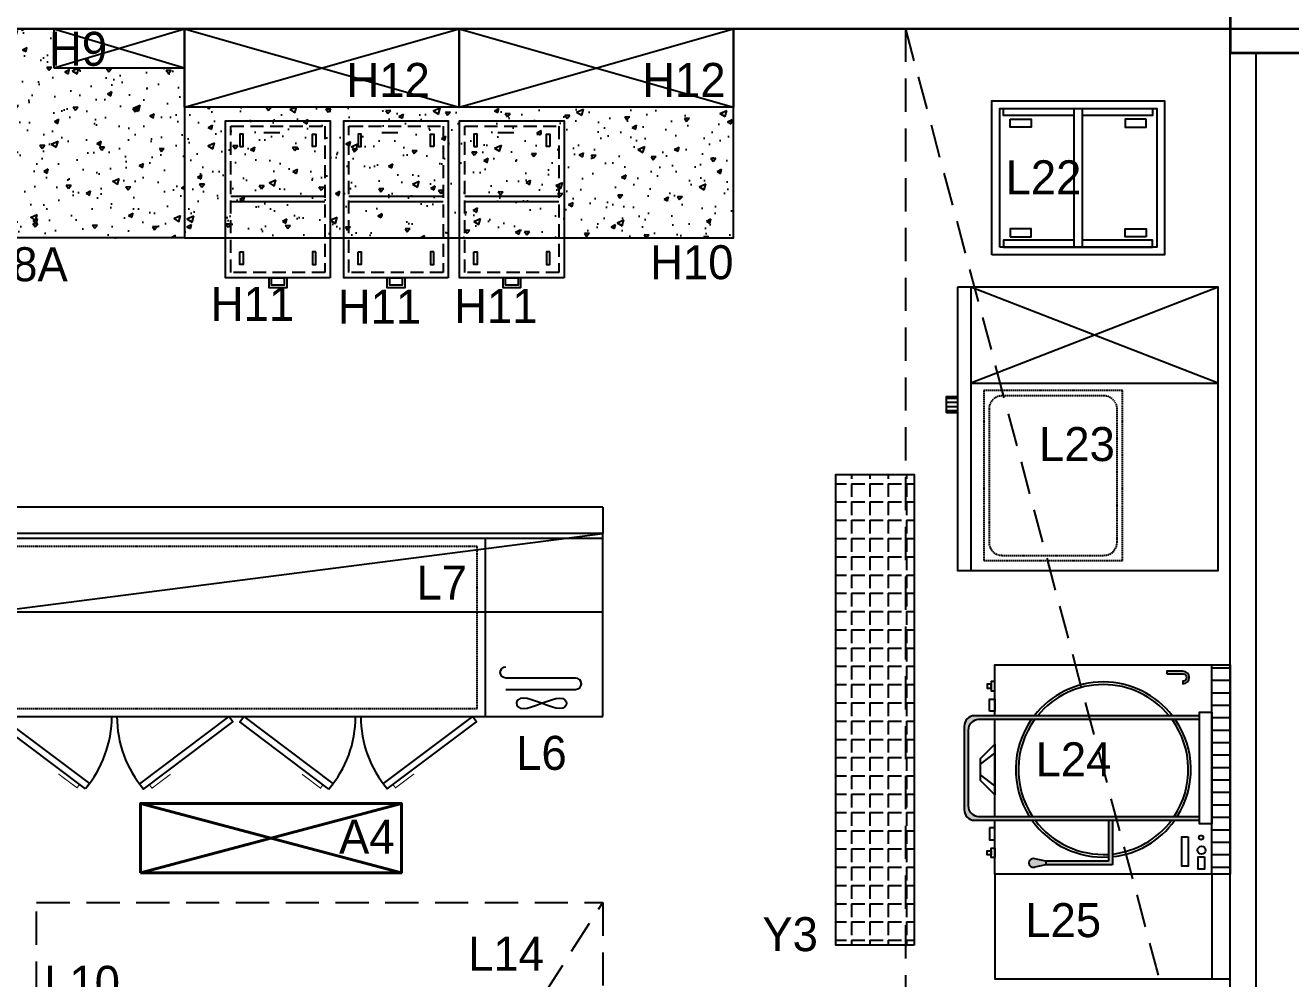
# Model space of a CAD drawing. Header units: millimetres. Extents: x -2729 to 15248, y -12439 to 5292.
# Drawn here: x 6351.9 to 6835.9, y -10628 to -10263.3 of the extents above; entities that cross this region are included whole.
import ezdxf

# ---------------------------------------------------------------- set-up
doc = ezdxf.new("R2010")
doc.units = ezdxf.units.MM
doc.linetypes.add('DASHED', pattern=[0.75, 0.5, -0.25])
doc.linetypes.add('HIDDENX2', pattern=[19.05, 12.7, -6.35])
doc.layers.add('002 Çizgi', color=7, linetype='Continuous')
doc.layers.add('S2000-002 Çizgi', color=7, linetype='Continuous')
for name, color, linetype, lineweight in [('DUVAR', 7, 'Continuous', 30), ('kolon_Ном_пера__60', 7, 'Continuous', 35), ('mevcut kolonlar_Ном_пера__60', 7, 'Continuous', 35)]:
    doc.layers.add(name, color=color, linetype=linetype, lineweight=lineweight)
doc.styles.add('TAKSİM', font='GOTHIC.TTF', dxfattribs={"height": 20})

# ---------------------------------------------------------------- blocks, each defined once
blk = doc.blocks.new('A$C07527DD4')
at = {"layer": 'S2000-002 Çizgi'}
h = blk.add_hatch(dxfattribs=at)
h.set_pattern_fill('LINE', color=256, scale=0.5, angle=90, style=0)
h.set_pattern_definition([(90, (-1217.7484, -3768.8105), (-1.5875, 1e-16), [])])
h.paths.add_polyline_path([(48.01, 4.26), (41.87, 4.26), (41.87, 0), (48.01, 0)])
for p, q in [((0, 103.86), (36.68, 9.26)), ((36.68, 103.86), (0, 9.26)), ((36.68, 9.26), (36.68, 103.86)), ((0, 9.26), (108.4, 9.26))]:
    blk.add_line(p, q, dxfattribs=at)
for points in [[(0, 4.26), (108.4, 4.26), (108.4, 103.86), (0, 103.86)], [(48.01, 0), (41.87, 0), (41.87, 4.26), (48.01, 4.26)]]:
    blk.add_lwpolyline(points, close=True, dxfattribs=at)
at = {"layer": 'S2000-002 Çizgi', "linetype": 'DASHED'}
blk.add_lwpolyline([(39.56, 67.26), (39.56, 14.26), (104.56, 14.26), (104.56, 67.26)], close=True, dxfattribs=at)
blk.add_lwpolyline([(41.56, 60.26), (41.56, 21.26, 0.414214), (46.56, 16.26), (97.56, 16.26, 0.414214), (102.56, 21.26), (102.56, 60.26, 0.414214), (97.56, 65.26), (46.56, 65.26, 0.414214)], format="xyb", close=True, dxfattribs=at)
blk = doc.blocks.new('A$C7A461B3E')
at = {"layer": 'S2000-002 Çizgi'}
for points in [[(0, 0), (59, 0), (59, 66), (0, 66)], [(3, 3), (56, 3), (56, 63), (3, 63)], [(7, 59), (7, 51), (10.05, 51), (10.05, 59)], [(52, 59), (52, 51), (48.95, 51), (48.95, 59)], [(3, 31.5), (56, 31.5), (56, 34.5), (3, 34.5)], [(7, 7), (7, 15), (10.05, 15), (10.05, 7)], [(52, 7), (52, 15), (48.95, 15), (48.95, 7)]]:
    blk.add_lwpolyline(points, close=True, dxfattribs=at)
for points in [[(5.63, 31.5), (5.63, 4.42), (3, 4.42), (3, 61.36), (5.63, 61.36), (5.63, 34.5)], [(53.37, 31.5), (53.37, 4.42), (56, 4.42), (56, 61.36), (53.37, 61.36), (53.37, 34.5)]]:
    blk.add_lwpolyline(points, dxfattribs=at)
blk = doc.blocks.new('A$C2DFD73B3')
at = {"layer": 'S2000-002 Çizgi'}
for points in [[(16.63, 60), (16.63, 63.91), (23.37, 63.91), (23.37, 60)], [(2, 31), (38, 31)], [(19.25, 4.62), (25.38, 4.62)]]:
    blk.add_lwpolyline(points, dxfattribs=at)
for points in [[(0, 60), (40, 60), (40, 0), (0, 0)], [(17.63, 60), (17.63, 62.91), (22.37, 62.91), (22.37, 60)], [(5.51, 50.17), (6.74, 50.17), (6.74, 54.92), (5.51, 54.92)], [(34.49, 50.17), (33.26, 50.17), (33.26, 54.92), (34.49, 54.92)], [(5.51, 9.83), (6.74, 9.83), (6.74, 5.08), (5.51, 5.08)], [(34.49, 9.83), (33.26, 9.83), (33.26, 5.08), (34.49, 5.08)]]:
    blk.add_lwpolyline(points, close=True, dxfattribs=at)
at = {"layer": 'S2000-002 Çizgi', "linetype": 'DASHED', "ltscale": 10}
blk.add_lwpolyline([(2, 58), (38, 58), (38, 2), (2, 2)], close=True, dxfattribs=at)
at = {"layer": 'S2000-002 Çizgi', "ltscale": 15}
blk.add_lwpolyline([(2, 29), (38, 29)], dxfattribs=at)
blk = doc.blocks.new('A$C403F2A37')
for p, q in [((0, 0), (50, 15)), ((0, 15), (50, 0))]:
    blk.add_line(p, q)
blk.add_lwpolyline([(0, 0), (50, 0), (50, 15), (0, 15)], close=True)
blk = doc.blocks.new('A$C13C209E0')
at = {"layer": 'S2000-002 Çizgi'}
h = blk.add_hatch(dxfattribs=at)
h.set_pattern_fill('ANSI31', color=256, scale=1.5, angle=45, style=0)
h.set_pattern_definition([(90, (-4373.7255, -4950.8216), (-4.7625, 9e-16), [])])
h.paths.add_polyline_path([(80, 94.71), (80, 101.71), (0, 101.71), (0, 94.71)])
for points in [[(59.42, 90), (57.92, 90), (57.92, 5.5, -0.414214), (53.92, 1.5), (24.92, 1.5, -0.414214), (20.92, 5.5), (20.92, 90), (19.42, 90), (19.42, 4, 0.414214), (23.42, 0), (55.42, 0, 0.414214), (59.42, 4)], [(2.44, 77.51), (3.44, 77.51), (3.44, 83.68, -1), (6.19, 83.68), (7.19, 83.68, 1), (2.44, 83.68)], [(75, 55.21), (75, 31.2), (76.5, 31.2), (76.5, 56.71), (59.42, 56.71), (59.42, 55.21)], [(74.09, 26.42, 1), (77.41, 26.42), (76.5, 31.2), (75, 31.2)]]:
    blk.add_hatch(color=256, dxfattribs=at).paths.add_polyline_path(points)
for p, q in [((59.42, 56.71), (76.5, 56.71)), ((59.42, 55.21), (75, 55.21)), ((75, 55.21), (75, 31.2)), ((76.5, 56.71), (76.5, 31.2)), ((75, 31.2), (74.09, 26.42)), ((75, 31.2), (76.5, 31.2)), ((76.5, 31.2), (77.41, 26.42))]:
    blk.add_line(p, q, dxfattribs=at)
for points in [[(19.42, 11.71), (0, 11.71), (0, 101.71), (80, 101.71), (80, 11.71), (59.42, 11.71)], [(57.92, 11.71), (20.92, 11.71)]]:
    blk.add_lwpolyline(points, dxfattribs=at)
for points in [[(80, 94.71), (0, 94.71), (0, 101.71), (80, 101.71)], [(18.11, 94.71), (60.73, 94.71), (60.73, 90), (18.11, 90)], [(73.4, 91.92), (78.09, 91.92), (78.09, 89.47), (73.4, 89.47)], [(65.71, 85.7), (77.01, 85.7), (77.01, 83.24), (65.71, 83.24)], [(9.94, 11.71), (6.3, 11.71), (6.3, 10.25), (9.94, 10.25)], [(8.85, 10.25), (7.39, 10.25), (7.39, 8.79), (8.85, 8.79)], [(17.69, 9.73), (13.13, 9.73), (13.13, 11.71), (17.69, 11.71)], [(30.3, 11.71), (49.7, 11.71), (44.21, 6.21), (35.8, 6.2)], [(33.77, 11.71), (46.23, 11.71), (42, 6.21), (38.01, 6.2)], [(62.31, 9.73), (66.87, 9.73), (66.87, 11.71), (62.31, 11.71)], [(70.06, 11.71), (73.7, 11.71), (73.7, 10.25), (70.06, 10.25)], [(71.15, 10.25), (72.61, 10.25), (72.61, 8.79), (71.15, 8.79)]]:
    blk.add_lwpolyline(points, close=True, dxfattribs=at)
for points in [[(23.42, 0), (55.42, 0, 0.414214), (59.42, 4), (59.42, 90), (19.42, 90), (19.42, 4, 0.414214)], [(24.92, 1.5), (53.92, 1.5, 0.414214), (57.92, 5.5), (57.92, 90), (20.92, 90), (20.92, 5.5, 0.414214)], [(3.44, 77.51), (3.44, 83.68, -1), (6.19, 83.68), (7.19, 83.68, 1), (2.44, 83.68), (2.44, 77.51)]]:
    blk.add_lwpolyline(points, format="xyb", close=True, dxfattribs=at)
for centre, radius in [((70.86, 90.77), 1.54), ((66.02, 90.62), 0.845)]:
    blk.add_circle(centre, radius, dxfattribs=at)
for centre, radius, start, end in [((40, 53.21), 33.5, 57.6679, 124.7151), ((40, 53.21), 32.5, 56.5452, 125.9455), ((40, 53.21), 33.5, 127.8986, 232.1014), ((40, 53.21), 32.5, 129.2839, 230.7161), ((40, 53.21), 33.5, 5.9962, 54.5779), ((40, 53.21), 32.5, 6.1814, 53.3142), ((40, 53.21), 33.5, 305.4221, 3.4222), ((40, 53.21), 32.5, 306.6858, 3.5276), ((40, 53.21), 32.5, 234.0545, 303.4548), ((40, 53.21), 33.5, 235.2849, 302.3321), ((75.75, 26.42), 1.66, 158.452, 21.548)]:
    blk.add_arc(centre, radius, start, end, dxfattribs=at)
blk = doc.blocks.new('A$C796D601B')
at = {"layer": '002 Çizgi', "color": 7}
for p in [(233, 95.82), (188, 95.82)]:
    blk.add_line(p, (0, 95.82), dxfattribs=at)
for points in [[(233, 27.82), (233, 97.82), (0, 97.82), (0, 27.82)], [(216.56, 30.84), (215.1, 31.01), (213.4, 31.47), (211.54, 32.11), (209.59, 32.84), (207.64, 33.58), (205.78, 34.22), (204.07, 34.67), (202.62, 34.85), (201.47, 34.67), (200.66, 34.22), (200.17, 33.58), (200, 32.84), (200.17, 32.11), (200.66, 31.47), (201.47, 31.01), (202.62, 30.84), (204.07, 31.01), (205.78, 31.47), (207.64, 32.11), (209.59, 32.84), (211.54, 33.58), (213.4, 34.22), (215.1, 34.67), (216.56, 34.85), (217.7, 34.67), (218.52, 34.22), (219.01, 33.58), (219.17, 32.84), (219.01, 32.11), (218.52, 31.47), (217.7, 31.01)], [(35.18, 0.15), (0.95, 25.76), (2.49, 27.82), (36.72, 2.2)], [(57.38, 0), (91.49, 25.77), (89.95, 27.82), (55.84, 2.05)], [(128.31, 0), (94.2, 25.77), (95.75, 27.82), (129.86, 2.05)], [(150.51, 0.15), (184.74, 25.76), (183.21, 27.82), (148.98, 2.2)]]:
    blk.add_lwpolyline(points, close=True, dxfattribs=at)
at = {"layer": '002 Çizgi', "color": 7, "linetype": 'DASHED'}
blk.add_lwpolyline([(185, 92.82), (3, 92.82), (3, 30.82), (185, 30.82)], close=True, dxfattribs=at)
at = {"layer": '002 Çizgi', "color": 7}
blk.add_lwpolyline([(188, 95.82), (188, 27.82)], dxfattribs=at)
for points in [[(222.67, 42.5), (196, 42.5, -1), (196, 46.84)], [(196, 38.15), (222.67, 38.15, 1), (222.67, 42.5)]]:
    blk.add_lwpolyline(points, format="xyb", dxfattribs=at)
at = {"layer": '002 Çizgi', "color": 7, "const_width": 0.428}
for points in [[(32.93, 1.84), (31.94, 0.51), (26.28, 4.74), (24.84, 5.83)], [(59.63, 1.7), (60.62, 0.38), (66.26, 4.63), (67.7, 5.72)], [(126.07, 1.7), (125.07, 0.38), (119.44, 4.63), (117.99, 5.72)], [(152.77, 1.84), (153.76, 0.51), (159.41, 4.74), (160.86, 5.83)]]:
    blk.add_lwpolyline(points, dxfattribs=at)
at = {"layer": '002 Çizgi', "color": 7}
for centre, start, end in [((2.49, 27.82), 319.755, 0), ((89.95, 27.82), 180, 220.5092), ((95.75, 27.82), 319.4908, 0), ((183.21, 27.82), 180, 220.245)]:
    blk.add_arc(centre, 42.75, start, end, dxfattribs=at)

msp = doc.modelspace()

# ---------------------------------------------------------------- hatches: boundary and pattern name
h = msp.add_hatch()
h.set_pattern_fill('ANGLE', color=256, angle=-90)
h.set_pattern_definition([(270, (17229.2395, -4627.1495), (6.985, -3e-15), [5.08, -1.905]), (360, (17229.2395, -4627.1495), (3e-15, 6.985), [5.08, -1.905])])
h.paths.add_polyline_path([(6661.917, -10615.126), (6661.917, -10435.126), (6691.917, -10435.126), (6691.917, -10615.126)])
at = {"layer": 'S2000-002 Çizgi'}
h = msp.add_hatch(dxfattribs=at)
h.set_pattern_fill('AR-CONC', color=252, scale=0.1, angle=-22.5)
h.paths.add_polyline_path([(6412.796, -10279.661), (6362.796, -10279.661), (6362.796, -10264.661), (6342.796, -10264.661), (6342.796, -10281.864), (6317.695, -10281.864), (6317.695, -10344.661), (6412.796, -10344.661)])
h.paths.add_polyline_path([(6317.695, -10281.864), (6292.796, -10281.864), (6292.796, -10344.661), (6317.695, -10344.661)])
h = msp.add_hatch(dxfattribs=at)
h.set_pattern_fill('AR-CONC', color=252, scale=0.1, angle=-22.5)
h.set_pattern_definition([(27.5, (1019.986, -12388.175), (16.221706, -8.444485), [1.905, -20.955]), (332.5, (1019.986, -12388.175), (4.05536, 19.00006), [1.524, -16.76406]), (77.95144, (1021.337, -12388.879), (20.277067, 10.555573), [1.619, -17.809024]), (23.6842, (1021.93, -12383.482), (23.43555, -14.25795), [2.8575, -31.4325]), (74.13556, (1023.883, -12384.67), (31.40187, 13.77413), [2.4285, -26.71356]), (328.68415, (1021.93, -12383.482), (31.40187, 13.77413), [2.286, -25.14597]), (358.5, (1023.79, -12385.627), (10.093824, -15.250104), [1.905, -20.955]), (303.5, (1023.79, -12385.627), (12.75833, 14.65169), [1.524, -16.764]), (48.95145, (1024.631, -12386.898), (22.852155, -0.598416), [1.619, -17.808994]), (15, (1019.9857, -12388.175), (3.521131, 7.693671), [0, -16.5608, 0, -17.018, 0, -16.8275]), (345, (1019.986, -12388.175), (10.007076, 6.6984), [0, -9.7028, 0, -16.1798, 0, -6.4135]), (305, (1014.7526, -12386.007), (12.307708, -5.718094), [0, -6.35, 0, -19.812, 0, -26.289]), (295, (1012.406, -12385.035), (14.658382, -3.319557), [0, -8.255, 0, -13.1572, 0, -18.669])])
h.paths.add_polyline_path([(6622.796, -10344.661), (6622.796, -10294.661), (6412.796, -10294.661), (6412.796, -10344.661)])

# ---------------------------------------------------------------- linework, layer by layer
for p, q in [((6412.796, -10294.661), (6517.796, -10264.661)), ((6412.796, -10264.661), (6517.796, -10294.661)), ((6517.796, -10294.661), (6622.796, -10264.661)), ((6517.796, -10264.661), (6622.796, -10294.661)), ((6572.719, -10447.685), (5944.719, -10447.685)), ((6572.719, -10457.685), (5944.719, -10457.685))]:
    msp.add_line(p, q)
at = {"color": 4, "lineweight": 40, "ltscale": 0.005}
for p, q in [((6495.75, -10587.493), (6395.954, -10560.961)), ((6395.954, -10587.493), (6495.75, -10560.961))]:
    msp.add_line(p, q, dxfattribs=at)
for points in [[(6292.796, -10344.661), (6292.796, -10281.864), (6342.796, -10281.864), (6342.796, -10264.661), (6412.796, -10264.661), (6412.796, -10344.661)], [(6412.796, -10344.661), (6622.796, -10344.661), (6622.796, -10264.661), (6412.796, -10264.661)], [(6412.796, -10264.661), (6517.796, -10264.661), (6517.796, -10294.661), (6412.796, -10294.661)], [(6517.796, -10264.661), (6622.796, -10264.661), (6622.796, -10294.661), (6517.796, -10294.661)], [(6691.917, -10615.126), (6661.917, -10615.126), (6661.917, -10435.126), (6691.917, -10435.126)], [(6812.719, -10627.989), (6812.719, -10587.989), (6722.719, -10587.989), (6722.719, -10627.989)], [(6805.719, -10587.989), (6805.719, -10627.989), (6812.719, -10627.989), (6812.719, -10587.989)]]:
    msp.add_lwpolyline(points, close=True)
msp.add_lwpolyline([(6395.954, -10587.493), (6395.954, -10560.961), (6495.75, -10560.961), (6495.75, -10587.493)], close=True, dxfattribs=at)
at = {"layer": 'DUVAR', "linetype": 'Continuous'}
msp.add_line((5384.715, -10264.661), (7260.415, -10264.661), dxfattribs=at)
at = {"layer": 'kolon_Ном_пера__60', "linetype": 'Continuous', "flags": 128}
msp.add_lwpolyline([(6812.719, -10253.873), (6812.719, -10273.873), (7022.606, -10273.873), (7022.606, -10088.873)], dxfattribs=at)
at = {"layer": 'mevcut kolonlar_Ном_пера__60', "linetype": 'Continuous', "flags": 128}
msp.add_lwpolyline([(6837.719, -10088.873), (6837.719, -10088.873), (6812.719, -10088.873), (6812.719, -10273.873)], dxfattribs=at)
at = {"layer": 'S2000-002 Çizgi', "linetype": 'HIDDENX2'}
for p, q in [((6688.498, -10264.661), (6812.719, -10729.742)), ((6356.219, -10938.873), (6572.719, -10598.873))]:
    msp.add_line(p, q, dxfattribs=at)
at = {"layer": 'S2000-002 Çizgi'}
for p, q in [((6812.719, -10633.869), (6812.719, -10273.873)), ((6822.719, -10633.869), (6822.719, -10273.873)), ((6572.719, -10447.685), (6572.719, -10457.685)), ((6339.719, -10487.685), (6572.719, -10457.685))]:
    msp.add_line(p, q, dxfattribs=at)
at = {"layer": 'S2000-002 Çizgi', "linetype": 'HIDDENX2'}
for points in [[(6812.719, -10729.742), (6812.719, -10264.661), (6688.498, -10264.661), (6688.498, -10729.742)], [(6572.719, -10598.873), (6572.719, -10938.873), (6356.219, -10938.873), (6356.219, -10598.873)]]:
    msp.add_lwpolyline(points, close=True, dxfattribs=at)
at = {"layer": 'S2000-002 Çizgi'}
msp.add_lwpolyline([(6339.719, -10487.685), (6572.719, -10487.685), (6572.719, -10457.685), (6339.719, -10457.685)], close=True, dxfattribs=at)

# ---------------------------------------------------------------- block references
msp.add_blockref('A$C403F2A37', (6362.796, -10279.661))
at = {"rotation": 180}
for p in [(6468.477, -10299.867), (6513.66, -10299.867), (6557.981, -10299.867)]:
    msp.add_blockref('A$C2DFD73B3', p, dxfattribs=at)
at = {"layer": 'S2000-002 Çizgi', "xscale": -1, "rotation": 270}
msp.add_blockref('A$C7A461B3E', (6721.632, -10351.188), dxfattribs=at)
at = {"layer": 'S2000-002 Çizgi', "rotation": 270}
for name, p in [('A$C07527DD4', (6704.243, -10363.506)), ('A$C13C209E0', (6711.011, -10507.989))]:
    msp.add_blockref(name, p, dxfattribs=at)
at = {"layer": 'S2000-002 Çizgi'}
msp.add_blockref('A$C796D601B', (6339.719, -10555.501), dxfattribs=at)

# ---------------------------------------------------------------- texts
at = {"style": 'TAKSİM'}
for s, p in [('H9', (6360.934, -10278.832)), ('H12', (6474.701, -10290.74)), ('H12', (6587.843, -10290.74)), ('L22', (6726.821, -10327.974)), ('H8A', (6334.303, -10361.229)), ('H10', (6590.864, -10360.455)), ('H11', (6422.796, -10376.374)), ('H11', (6471.41, -10377.472)), ('H11', (6515.905, -10377.197)), ('L23', (6739.635, -10430.006)), ('L7', (6501.506, -10482.968)), ('L6', (6539.639, -10548.122)), ('L24', (6738.304, -10550.582)), ('A4', (6471.867, -10580.17)), ('L25', (6734.357, -10612.101)), ('Y3', (6633.793, -10617.461)), ('L14', (6521.268, -10624.92)), ('L10', (6359.081, -10636.067))]:
    msp.add_text(s, height=13, dxfattribs=at).set_placement(p)

doc.saveas('drawing.dxf')
